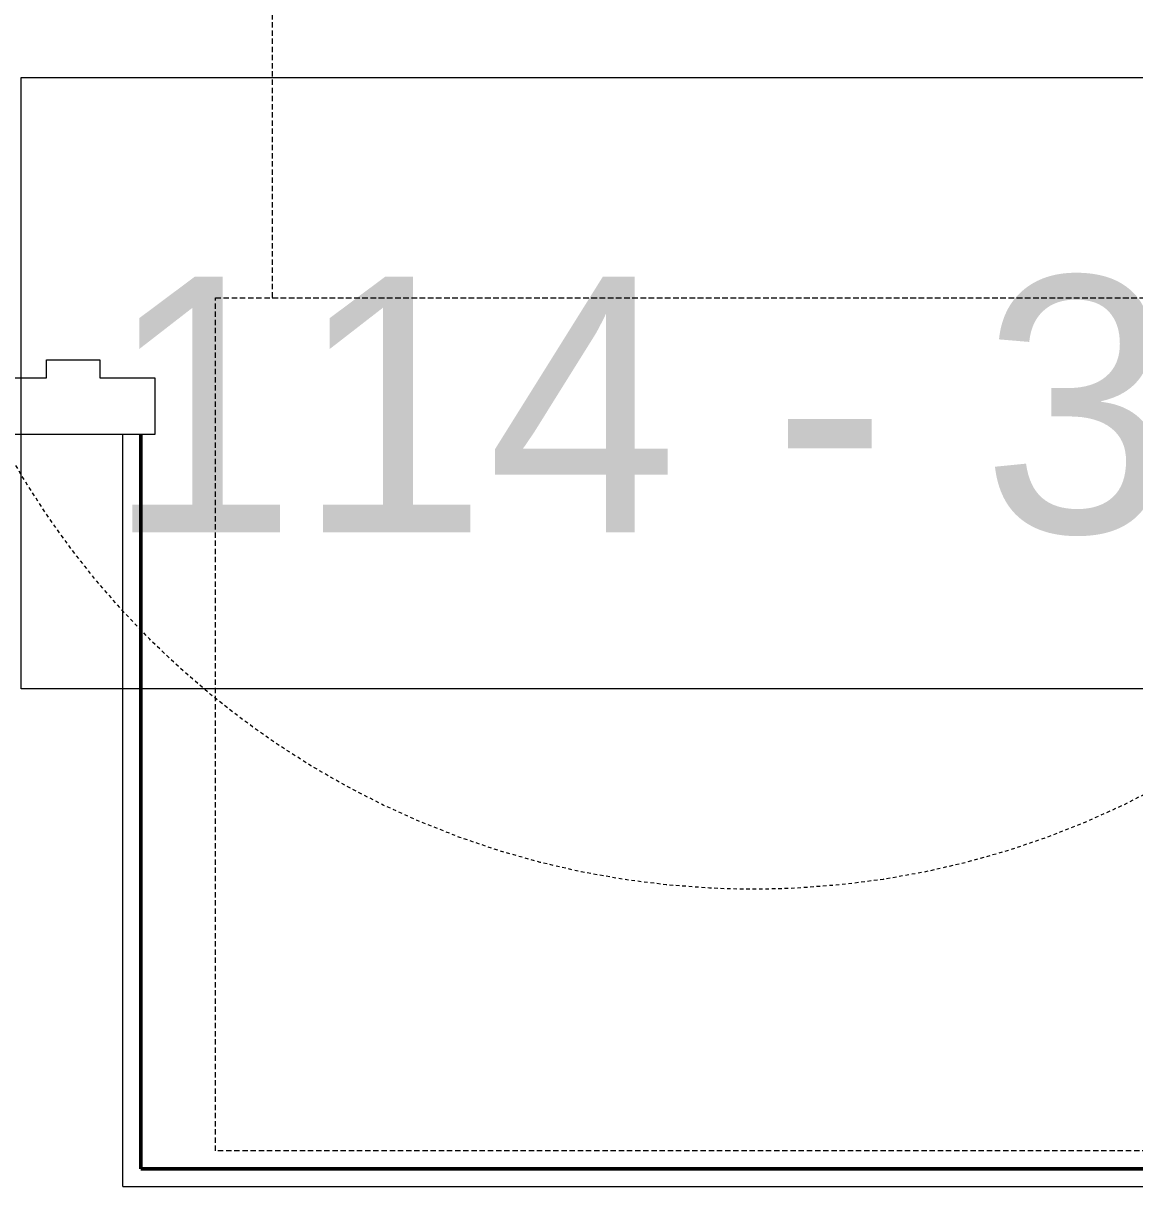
# Model space of a CAD drawing. Header units: inches. Extents: x -4266 to -1814, y 9706 to 12441.
# Drawn here: x -2984.07 to -2945.01, y 11449.17 to 11490.25 of the extents above; entities that cross this region are included whole.
import ezdxf

# ---------------------------------------------------------------- set-up
doc = ezdxf.new("R2010")
doc.units = ezdxf.units.IN
doc.header["$MEASUREMENT"] = 0
doc.linetypes.add('Hidden', pattern=[0.28125, 0.1875, -0.09375])
doc.linetypes.add('Hidden 1_8_', pattern=[0.1875, 0.125, -0.0625])
for name, color, linetype, lineweight in [('A-ANNO-DIMS', 211, 'Continuous', 9), ('A-ANNO-DIMS-96', 211, 'Continuous', 9), ('A-AREA-IDEN', 2, 'Continuous', 9), ('A-DETL-HDLN', 90, 'Hidden 1_8_', 9), ('A-DOOR-FRAM', 31, 'Continuous', 20), ('A-WALL', 113, 'Continuous', 13), ('A-WALL-9', 113, 'Continuous', 50), ('P-SANR-FIXT-6', 6, 'Hidden', 9)]:
    doc.layers.add(name, color=color, linetype=linetype, lineweight=lineweight)
doc.styles.add('Century Gothic', font='ufonts.com_century-gothic.ttf', dxfattribs={"height": 9})
doc.dimstyles.new('OD__1_16__Tol__', dxfattribs={"dimscale": 12, "dimtxt": 9.397514, "dimasz": 1, "dimexe": 0.75, "dimexo": 0.5, "dimgap": 0.125, "dimtad": 1, "dimdec": 4, "dimrnd": 0.0625, "dimzin": 3, "dimdsep": 46, "dimlunit": 4, "dimtxsty": 'Century Gothic', "dimblk1": 'OBLIQUE', "dimblk2": 'OBLIQUE', "dimsah": 1, "dimcen": 0.09, "dimdle": 0.75, "dimazin": 0, "dimtfac": 1, "dimtdec": 4, "dimtix": 1, "dimtmove": 0, "dimatfit": 3, "dimfxl": 1, "dimtvp": 1, "dimtfill": 1, "dimfrac": 2, "dimtolj": 1, "dimtzin": 0, "dimarcsym": 2})

# ---------------------------------------------------------------- blocks, each defined once
blk = doc.blocks.new('DIMBLOCK37-FLOOR PLAN - 1ST FLOOR')
at = {"layer": 'A-ANNO-DIMS-96', "lineweight": 50}
for p, q in [((-3038.421, 11471.789), (-3044.421, 11477.789)), ((-3038.421, 11471.789), (-3032.421, 11465.789)), ((-3038.421, 11402.602), (-3044.421, 11408.602)), ((-3038.421, 11402.602), (-3032.421, 11396.602))]:
    blk.add_line(p, q, dxfattribs=at)
at = {"layer": 'A-ANNO-DIMS-96'}
for p, q in [((-3040.907, 11471.789), (-3029.421, 11471.789)), ((-3038.421, 11471.789), (-3040.907, 11471.789)), ((-3038.421, 11393.602), (-3038.421, 11471.789)), ((-2951.699, 11402.602), (-3047.421, 11402.602)), ((-3038.421, 11402.602), (-2951.699, 11402.602))]:
    blk.add_line(p, q, dxfattribs=at)
at = {"layer": 'A-ANNO-DIMS-96', "color": 0, "insert": (-3033.69, 11424.964), "char_height": 9, "width": 29.35605, "attachment_point": 1, "rotation": 90, "line_spacing_factor": 0.984502, "style": 'Century Gothic', "bg_fill": 3, "box_fill_scale": 1.25, "bg_fill_color": 256, "bg_fill_true_color": 13158600, "bg_fill_transparency": 0}
blk.add_mtext('69.2', dxfattribs=at)
at = {"layer": 'A-ANNO-DIMS-96', "color": 0, "insert": (-3051.457, 11406.467), "char_height": 9, "width": 73.74811, "attachment_point": 1, "rotation": 90, "line_spacing_factor": 0.984502, "style": 'Century Gothic', "bg_fill": 3, "box_fill_scale": 1.25, "bg_fill_color": 256, "bg_fill_true_color": 13158600, "bg_fill_transparency": 0}
blk.add_mtext('5\' - 9 3/16"', dxfattribs=at)
blk = doc.blocks.new('_Oblique')
at = {"color": 0, "linetype": 'ByBlock', "lineweight": -2}
blk.add_line((-0.5, -0.5), (0.5, 0.5), dxfattribs=at)
blk = doc.blocks.new('DIMBLOCK38-FLOOR PLAN - 1ST FLOOR')
at = {"layer": 'A-ANNO-DIMS-96'}
for p, q in [((-3038.421, 11471.789), (-3038.421, 11551.977)), ((-2988.324, 11542.977), (-3047.421, 11542.977)), ((-3038.421, 11542.977), (-2988.324, 11542.977)), ((-3040.907, 11471.789), (-3029.421, 11471.789)), ((-3038.421, 11471.789), (-3040.907, 11471.789))]:
    blk.add_line(p, q, dxfattribs=at)
at = {"layer": 'A-ANNO-DIMS-96', "lineweight": 50}
for p, q in [((-3038.421, 11542.977), (-3044.421, 11548.977)), ((-3038.421, 11542.977), (-3032.421, 11536.977)), ((-3038.421, 11471.789), (-3044.421, 11477.789)), ((-3038.421, 11471.789), (-3032.421, 11465.789))]:
    blk.add_line(p, q, dxfattribs=at)
at = {"layer": 'A-ANNO-DIMS-96', "color": 0, "insert": (-3033.69, 11495.151), "char_height": 9, "width": 29.35605, "attachment_point": 1, "rotation": 90, "line_spacing_factor": 0.984502, "style": 'Century Gothic', "bg_fill": 3, "box_fill_scale": 1.25, "bg_fill_color": 256, "bg_fill_true_color": 13158600, "bg_fill_transparency": 0}
blk.add_mtext('71.2', dxfattribs=at)
at = {"layer": 'A-ANNO-DIMS-96', "color": 0, "insert": (-3051.457, 11473.149), "char_height": 9, "width": 82.16113, "attachment_point": 1, "rotation": 90, "line_spacing_factor": 0.984502, "style": 'Century Gothic', "bg_fill": 3, "box_fill_scale": 1.25, "bg_fill_color": 256, "bg_fill_true_color": 13158600, "bg_fill_transparency": 0}
blk.add_mtext('5\' - 11 3/16"', dxfattribs=at)

msp = doc.modelspace()

# ---------------------------------------------------------------- linework, layer by layer
at = {"layer": 'A-DETL-HDLN'}
msp.add_circle((-2958.41677, 11489.80466), 30, dxfattribs=at)
at = {"layer": 'A-WALL'}
for q in [(-2980.57374, 11475.7894), (-2918.82374, 11449.3519)]:
    msp.add_line((-2980.57374, 11449.3519), q, dxfattribs=at)
at = {"layer": 'A-WALL-9'}
for p, q in [((-2979.94874, 11449.9769), (-2979.94874, 11475.7894)), ((-2920.57374, 11449.9769), (-2979.94874, 11449.9769))]:
    msp.add_line(p, q, dxfattribs=at)

# ---------------------------------------------------------------- next in the draw order: dimensions: what is measured, and where the dimension line sits
at = {"layer": 'A-ANNO-DIMS'}
dim = msp.add_linear_dim(base=(-3038.42134, 11471.7894), p1=(-2945.69874, 11402.6019), p2=(-3046.90662, 11471.7894), angle=90, dimstyle='OD__1_16__Tol__', override={"dimpost": '<>\\X', "dimfxl": 122.59668}, dxfattribs=at)
dim.commit()
dim.dimension.update_dxf_attribs({"geometry": 'DIMBLOCK37-FLOOR PLAN - 1ST FLOOR', "text_midpoint": (-3038.42134, 11437.19565)})

# ---------------------------------------------------------------- next in the draw order: linework, layer by layer
at = {"layer": 'A-DOOR-FRAM'}
for p, q in [((-2981.38624, 11478.4144), (-2981.38624, 11477.7894)), ((-2981.38624, 11477.7894), (-2979.44874, 11477.7894)), ((-2979.44874, 11477.7894), (-2979.44874, 11475.7894))]:
    msp.add_line(p, q, dxfattribs=at)
at = {"layer": 'P-SANR-FIXT-6'}
for p, q in [((-2975.32374, 11540.6019), (-2975.32374, 11480.6019)), ((-2977.32374, 11480.6019), (-2929.32374, 11480.6019)), ((-2977.32374, 11450.6019), (-2977.32374, 11480.6019)), ((-2975.32374, 11480.6019), (-2919.32374, 11480.6019)), ((-2929.32374, 11450.6019), (-2977.32374, 11450.6019))]:
    msp.add_line(p, q, dxfattribs=at)

# ---------------------------------------------------------------- next in the draw order: texts
at = {"layer": 'A-AREA-IDEN', "insert": (-2981.15692, 11481.34851), "char_height": 9, "width": 75.447, "attachment_point": 1, "style": 'Century Gothic'}
msp.add_mtext('114 - 37 SF', dxfattribs=at)

# ---------------------------------------------------------------- next in the draw order: dimensions: what is measured, and where the dimension line sits
at = {"layer": 'A-ANNO-DIMS'}
dim = msp.add_linear_dim(base=(-3038.42134, 11542.9769), p1=(-3046.90662, 11471.7894), p2=(-2982.32374, 11542.9769), angle=90, dimstyle='OD__1_16__Tol__', override={"dimpost": '<>\\X', "dimfxl": 96.117683}, dxfattribs=at)
dim.commit()
dim.dimension.update_dxf_attribs({"geometry": 'DIMBLOCK38-FLOOR PLAN - 1ST FLOOR', "text_midpoint": (-3038.42134, 11507.38315)})

# ---------------------------------------------------------------- next in the draw order: linework, layer by layer
at = {"layer": 'A-AREA-IDEN', "flags": 128}
msp.add_lwpolyline([(-2984.15692, 11488.34851), (-2915.64354, 11488.34851), (-2915.64354, 11466.85244), (-2984.15692, 11466.85244)], close=True, dxfattribs=at)
at = {"layer": 'A-DOOR-FRAM'}
for p, q in [((-2983.26124, 11478.4144), (-2981.38624, 11478.4144)), ((-2983.26124, 11477.7894), (-2983.26124, 11478.4144)), ((-2985.19874, 11477.7894), (-2983.26124, 11477.7894)), ((-2979.44874, 11475.7894), (-2985.19874, 11475.7894))]:
    msp.add_line(p, q, dxfattribs=at)

doc.saveas('drawing.dxf')
